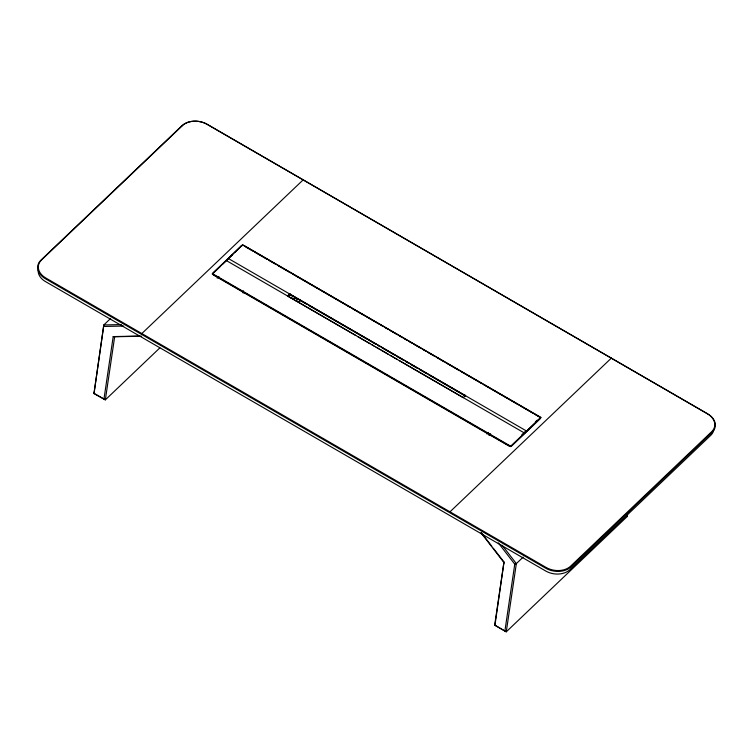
<?xml version="1.0" encoding="UTF-8"?>
<svg xmlns="http://www.w3.org/2000/svg" width="753" height="753" viewBox="0 0 753 753"><rect width="100%" height="100%" fill="white"/><g stroke="black" fill="none" stroke-linecap="round" stroke-linejoin="round"><path stroke-width="1.13" d="M159.843 347.905L105.345 399.862L93.984 393.593L103.82 324.948L110.635 318.453M93.984 393.593L103.82 324.948L121.421 324.59M103.923 399.344L113.195 336.591L139.86 336.045M141.611 336.224L114.663 336.77L105.345 399.862L93.748 393.151M212.318 274.036L242.664 244.734L540.814 417.689L510.525 446.567L212.318 274.036L220.61 266.129M226.408 260.594L524.615 433.126M228.507 258.599L526.714 431.13M242.664 244.734L235.143 252.274M243.172 293.086L243.501 290.827M289.745 294.489L289.867 293.642L287.646 296.484L289.745 294.489L306.998 304.466M463.321 397.669L465.476 395.24L465.354 396.087M510.525 446.567L540.87 417.266M627.531 514.233L627.183 516.549L506.27 631.823L494.674 625.112L503.992 562.02L493.29 548.184M494.909 625.555L503.992 562.02M504.849 631.306L514.76 564.176L498.27 542.838M141.837 333.551L303.139 179.882M222.267 264.548L232.649 254.646M217.212 278.139L218.916 276.52M287.712 296.061L289.801 294.065M288.54 296.541L290.639 294.527M288.615 296.588L290.714 294.574M291.025 297.981L293.199 296.014M295.609 297.407L293.51 299.412L295.684 297.454M298.48 302.292L300.663 300.325M486.88 433.982L488.565 432.373M488.913 435.338L490.617 433.719M521.801 434.801L526.055 430.735M535.43 421.812L537.124 420.183M449.983 511.833L611.285 358.174M523.156 557.126L516.342 563.62L514.76 564.176M103.895 326.463L123.661 326.058M113.195 336.591L114.663 336.77M245.657 246.928L252.782 251.05M254.815 252.227L267.033 259.286M269.066 260.472L276.191 264.595M278.224 265.771L290.442 272.831M292.475 274.007L350.484 307.572M352.526 308.758L364.734 315.818M366.767 316.994L378.985 324.063M381.018 325.24L383.051 326.416M385.094 327.602L388.143 329.362M390.176 330.539L397.302 334.661M399.335 335.838L402.394 337.608M404.427 338.784L406.46 339.961M408.502 341.137L411.552 342.907M413.585 344.083L420.711 348.206M422.744 349.383L425.803 351.152M427.836 352.329L434.961 356.451M436.994 357.628L444.119 361.751M446.153 362.927L458.37 369.996M460.403 371.173L481.779 383.541M483.812 384.717L518.422 404.738M520.455 405.914L532.672 412.983M534.705 414.159L540.814 417.689M289.576 293.924L465.646 395.796M309.031 305.643L352.677 330.896M354.71 332.073L366.89 339.123M368.923 340.3L376.029 344.403M378.053 345.58L380.086 346.757M382.119 347.933L394.299 354.974M396.332 356.15L403.429 360.263M405.462 361.44L408.512 363.2M410.536 364.377L417.642 368.49M419.675 369.657L426.782 373.77M428.815 374.947L464.337 395.504M287.477 295.929L355.717 335.414M357.703 336.553L369.93 343.632M371.954 344.799L373.987 345.985M376.02 347.152L379.079 348.921M381.093 350.089L388.237 354.221M390.233 355.378L397.396 359.52M399.372 360.668L462.53 397.208M212.374 273.612L510.581 446.143M494.674 625.112L506.27 631.823L516.342 563.62L502.053 545.134M481.167 532.484L491.869 546.33M481.158 533.02L504.171 562.802M627.164 514.694L627.183 516.549M713.788 429.558A17.31 12.34 8.4 0 1 710.719 435.366L569.767 569.748A17.31 12.34 8.4 0 1 545.784 571.047L45.462 281.566A17.31 12.34 8.4 0 1 38.215 269.79M181.906 125.732L40.954 260.114A18.326 13.074 8.4 0 0 45.378 278.732L545.699 568.214A18.326 13.074 8.4 0 0 571.094 566.84L712.046 432.457A18.326 13.074 8.4 0 0 707.622 413.839L207.301 124.367A18.326 13.074 8.4 0 0 181.906 125.732M182.461 125.591L41.509 259.973A17.714 12.632 8.4 0 0 45.792 277.979L546.113 567.451A17.714 12.632 8.4 0 0 570.661 566.134L711.613 431.751A17.714 12.632 8.4 0 0 707.34 413.745L207.009 124.273A17.714 12.632 8.4 0 0 182.461 125.591M241.111 246.08L213.146 272.727A2.447 1.741 8.4 0 0 213.739 275.212L508.633 445.832A2.447 1.741 8.4 0 0 512.021 445.654L539.976 418.997A2.447 1.741 8.4 0 0 539.383 416.513L244.49 245.892A2.447 1.741 8.4 0 0 241.111 246.08M298.094 298.837L295.995 300.852L298.179 298.885"/></g></svg>
